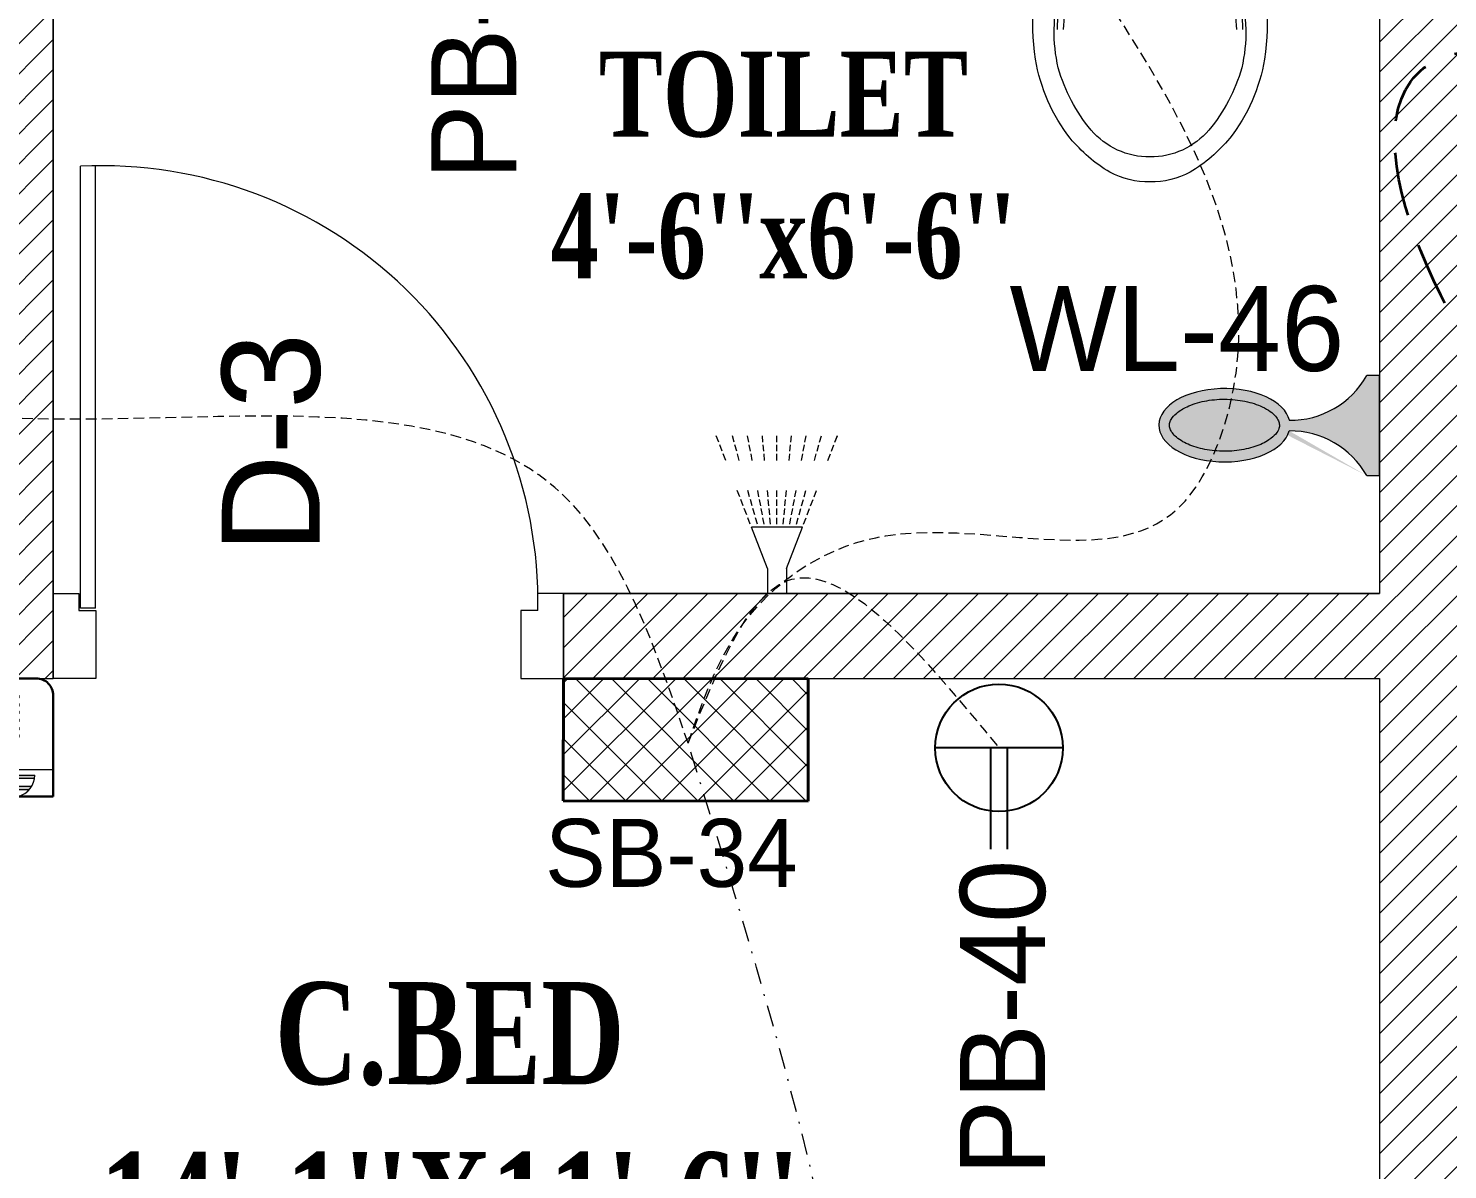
# Model space of a CAD drawing. Header units: inches. Extents: x 109699 to 44449955, y -10987 to 15824140.
# Drawn here: x 196436.2 to 196519.6, y -3343.7 to -3276.5 of the extents above; entities that cross this region are included whole.
import ezdxf

# ---------------------------------------------------------------- set-up
doc = ezdxf.new("R2010")
doc.units = ezdxf.units.IN
doc.header["$LTSCALE"] = 5
doc.header["$MEASUREMENT"] = 0
doc.linetypes.add('DASHDOT', pattern=[1, 0.5, -0.25, 0, -0.25])
doc.linetypes.add('DASHED2', pattern=[0.375, 0.25, -0.125])
doc.layers.get('0').update_dxf_attribs({"color": 123})
for name, color, linetype, lineweight in [('@NORMAL', 7, 'Continuous', 5), ('AC Out', 5, 'DASHED2', 35), ('E-Con-Point', 5, 'DASHED2', 13), ('E-PB-Socket-5A', 203, 'Continuous', 13), ('E-SB-Switch-Board', 106, 'Continuous', 18), ('E-WL-Wall-Light', 232, 'Continuous', 15), ('fixture', 255, 'Continuous', 0), ('ha', 252, 'Continuous', 5), ('SB', 1, 'DASHDOT', 20), ('WALL-1', 8, 'Continuous', 9), ('wll 01', 7, 'Continuous', 9)]:
    doc.layers.add(name, color=color, linetype=linetype, lineweight=lineweight)
doc.layers.add('AC', color=7, linetype='Continuous', lineweight=13, true_color=0xe03800)
doc.layers.add('T', color=8, linetype='Continuous')
doc.styles.get("Standard").update_dxf_attribs({"font": 'times.ttf'})
doc.styles.add('style2', font='ARIALN.TTF', dxfattribs={"width": 0.75, "height": 3})
doc.styles.add('TEXT-3', font='arial.ttf')

# ---------------------------------------------------------------- blocks, each defined once
blk = doc.blocks.new('bgtrfv')
at = {"layer": 'fixture'}
for p, q in [((21441.97229669015, -26164.40491112152), (21441.97229669015, -26138.40491112152)), ((21442.86003956014, -26164.40491112152), (21442.86003956014, -26138.40491112152)), ((21440.36849646348, -26163.54399991067), (21441.86849646348, -26163.54399991067)), ((21441.86849646348, -26163.54399991067), (21441.86849646348, -26164.54399991067)), ((21470.37322828309, -26163.54399991058), (21468.86849646354, -26163.54399991058)), ((21468.86849646354, -26164.54399991055), (21468.86849646354, -26163.54399991058)), ((21442.86003956014, -26164.40491112152), (21441.97229669015, -26164.40491112152)), ((21441.86849646348, -26164.54399991067), (21442.86849646348, -26164.54399991067)), ((21442.86849646348, -26164.54399991067), (21442.86849646348, -26168.54399991067)), ((21467.86849646354, -26164.54399991055), (21467.86849646354, -26168.54399991055)), ((21468.86849646354, -26164.54399991055), (21467.86849646354, -26164.54399991055)), ((21442.86849646348, -26168.54399991067), (21440.36849646348, -26168.54399991058)), ((21467.86849646354, -26168.54399991055), (21470.36849646351, -26168.54399991055))]:
    blk.add_line(p, q, dxfattribs=at)
blk.add_arc((21443.20467689397, -26164.04399991055), 25.66868977762097, 358.8838658305763, 92.75188722137418, dxfattribs=at)
blk = doc.blocks.new('nhjkkl')
at = {"layer": 'fixture'}
for p, q in [((143550.2312347457, 413.9730671772784), (143568.8430790594, 413.9730671772793)), ((143550.9065610597, 406.8304476761043), (143550.9065610476, 413.9730520486739)), ((143552.2954045853, 406.8304476553101), (143552.295404572, 413.9730369089164)), ((143566.7790000358, 406.8304174008415), (143566.7790000629, 413.9730217734107)), ((143568.1677981537, 413.9730520292499), (143568.1677527493, 408.0151220831901)), ((143549.5901182657, 406.7664480220853), (143549.4378542114, 413.1605533693012)), ((143569.6365050042, 413.160553386321), (143569.4842561156, 406.7664480432288)), ((143568.1677527493, 408.0151220831901), (143568.1677981597, 406.4336438885)), ((143548.4963421248, 405.7263631810149), (143548.607251598, 406.5122054251713)), ((143548.607251598, 406.5122054251713), (143549.7157409937, 406.3564144534005)), ((143568.1677981597, 406.4336438885), (143568.1677981659, 406.8304930909451)), ((143550.3819850576, 405.4614186200849), (143548.4963421248, 405.7263631810149)), ((143551.5813878428, 405.9018777620411), (143550.3819850576, 405.4614186200849)), ((143554.79288887, 405.4416192904139), (143553.6842026946, 405.441619307019)), ((143556.26127781, 405.5678778112876), (143554.7929191489, 405.5678777931987)), ((143554.7929191489, 405.5678777931987), (143554.7929191657, 404.0528211996536)), ((143562.8130511395, 405.4416192901674), (143556.2612324133, 405.4415738736677)), ((143556.261277828, 404.0528211778994), (143556.26127781, 405.5678778112876)), ((143562.8130813948, 404.0528211994076), (143562.8130814172, 405.5678777923752)), ((143562.8130814172, 405.5678777923752), (143564.2813946441, 405.5678778099075)), ((143565.3901262533, 405.4416192910601), (143564.2813644056, 405.4416193076988)), ((143564.2813946441, 405.5678778099075), (143564.2813946615, 404.0528211776734)), ((143552.6374877589, 404.0528211924245), (143566.4367957518, 404.0528211854942)), ((143552.6374877788, 402.7586299086117), (143552.6374877589, 404.0528211924245)), ((143565.3901262723, 404.052821200891), (143553.6842329504, 404.0527757819953)), ((143554.7929191657, 404.0528211996536), (143556.261277828, 404.0528211778994)), ((143564.2813946615, 404.0528211776734), (143562.8130813948, 404.0528211994076)), ((143566.4367957518, 404.0528211854942), (143566.4367957728, 402.7586601782943)), ((143553.1271576377, 398.0362349681834), (143553.9518113588, 402.0500473916766)), ((143556.2436128532, 401.8703246815119), (143556.2436128408, 401.076701986922)), ((143562.8306252776, 401.870324702267), (143562.8306253056, 401.0767019672573)), ((143565.1223207889, 402.0500776611082), (143565.9471258924, 398.0362349753721)), ((143556.6404317734, 401.4735209071393), (143555.8468090396, 401.4735208790955)), ((143562.4338063848, 401.4735208998579), (143563.2274290794, 401.4735208880586)), ((143559.3387398673, 398.4577576346321), (143558.9106931205, 398.6640308240756)), ((143560.1635449936, 398.6640308047001), (143559.7355133987, 398.4577576290383))]:
    blk.add_line(p, q, dxfattribs=at)
for centre, radius, start, end in [((143550.2312440123, 413.179452317064), 0.7936148602690781, 90.00066901502818, 181.3645564982883), ((143568.8430925063, 413.179430154478), 0.7936370229151675, 358.63708330143, 90.00097078565905), ((143550.3835517447, 406.7852967886536), 0.7936573326114393, 181.3608597506466, 265.4936567333053), ((143553.6835439005, 406.8302100781168), 2.776982850894335, 179.9950977868233, 198.7247616892986), ((143553.6840397306, 406.830291598628), 1.388635154058973, 179.9935610234081, 226.0579730208608), ((143565.3903243654, 406.8303071959601), 1.388675674785373, 313.9401349780949, 0.004546975725653977), ((143565.3906436726, 406.8305070680519), 2.777154493287228, 341.2709583579591, 359.9997116367785), ((143568.6908150557, 406.7853051890736), 0.7936651105025501, 274.5057515234096, 358.6385485059807), ((143559.3313820936, 520.4146619905953), 114.7747799088793, 265.4974651529274, 270.1027383364831), ((143553.6641671368, 406.8219761162256), 2.755988833818937, 198.6919603846717, 203.1962037287053), ((143553.6842451597, 406.830626965949), 2.777851183980603, 203.1970942653883, 269.9997481717924), ((143553.6842363313, 406.8306462703642), 1.389026963752532, 226.0622858634653, 269.9986125244432), ((143559.7429846886, 520.4144736201536), 114.7745915251009, 269.8972652920607, 274.5025384751385), ((143565.3900826332, 406.8305070130612), 2.777685812513137, 270.0009001508976, 341.2746753299377), ((143565.3900696894, 406.8304403121767), 1.388821022269026, 270.0023335401336, 318.9044295561592), ((143553.4310986414, 402.7586261222484), 0.7936108626023987, 179.9997266385257, 281.154795170795), ((143559.5371957675, 371.7938538244518), 30.76746556976699, 78.84496378673161, 101.1553274581742), ((143565.6431621761, 402.758675070728), 0.7936335968594284, 258.8438563195717, 359.9989248519769), ((143560.6030199971, 393.4904633605145), 6.619506932955108, 122.1868749793399, 164.6422486899968), ((143559.691574243, 394.4271028772321), 5.141188323198548, 104.2497094621876, 150.61330759848), ((143559.5371492295, 394.6434052969737), 5.084142630955329, 90.00008428513468, 118.9405262423073), ((143558.3670353377, 399.1001076362847), 0.3155730422259372, 304.1716716939285, 79.21640439466078), ((143559.5371191747, 394.6434638445119), 5.0840840834616, 61.05930362467164, 89.999745580456), ((143560.7072330775, 399.1001138847403), 0.3155697011984737, 100.7865058950931, 235.831238595057), ((143559.3826715294, 394.427120612819), 5.141172952833982, 29.38656240975397, 75.7501605465209), ((143558.4712257037, 393.4904828698247), 6.619494466593977, 15.35760583437553, 57.81297954471867), ((143559.4569603147, 394.4903639536053), 4.443393787718942, 101.8529499143643, 150.0038868718224), ((143558.9034807952, 398.7448373456175), 0.08112774840026897, 120.2938259573558, 275.1003766384382), ((143559.5371535633, 395.9875161606467), 2.906734715241127, 90.00023231647822, 103.4195897572691), ((143559.5371073564, 395.9877092781937), 2.906541597874001, 76.57996402864104, 89.99932147006473), ((143560.1707573169, 398.7448373461996), 0.08112776809779704, 264.8996260535975, 59.706176732827), ((143559.6173005208, 394.4904147853488), 4.443348715976101, 29.99569182148486, 78.14662877954265), ((143572.2223725796, 393.6842009728691), 19.58487767572048, 167.1608948101009, 187.3028875654185), ((143546.851903473, 393.6842435729975), 19.58487550162758, 352.6969860827403, 12.83897883790706), ((143561.8666311087, 392.9471293959111), 7.765781522712604, 148.9734116776313, 180.0370825543271), ((143561.9397062611, 392.7187179168407), 7.485059714963107, 147.7595450529205, 178.2898013246998), ((143557.1345394465, 392.7186902103006), 7.485068091722362, 1.71040899528419, 32.24066526655368), ((143557.2076145146, 392.9471021420416), 7.765789141801811, 359.9631185417419, 31.02678941811098), ((143563.4260475728, 392.801147338552), 9.524650229934462, 165.1413266773221, 192.8659346269845), ((143555.6481905647, 392.8011472918486), 9.524650235689958, 347.1340656589409, 14.85867360866212), ((143563.0484980828, 392.9327481596404), 10.39841761455111, 189.6220183945854, 217.9117471889267), ((143563.9317907136, 393.5092300994431), 10.19175081845734, 196.1153299050868, 219.5232582581568), ((143555.1424550462, 393.5091935918356), 10.19173337833671, 320.4769270377624, 343.8848553902324), ((143556.0257778566, 392.9327181524561), 10.39840516526215, 322.0884090897869, 350.378137884462), ((143561.7342255453, 392.2455549454055), 8.94320625309545, 219.6122136137997, 239.3816435217801), ((143559.5040281406, 389.9617490593175), 4.519470302409078, 220.5550458037677, 270.4192277752593), ((143559.5701948642, 389.961814163333), 4.519535626071895, 269.580394858351, 319.4445768290443), ((143557.3400579794, 392.2455549029521), 8.94320622922971, 300.6183568637677, 320.3877867722666), ((143559.4418071491, 388.7049738406661), 4.731726761745959, 241.4348748081609, 271.1544712317944), ((143559.6324764107, 388.7049738002104), 4.731726720728004, 268.8455291001113, 298.565125525756)]:
    blk.add_arc(centre, radius, start, end, dxfattribs=at)
blk = doc.blocks.new('bhgy')
at = {"layer": 'fixture'}
for p, q in [((143575.2772015615, 368.1126747355272), (143574.8957682036, 368.2586983371991)), ((143575.2772015615, 368.1126747355272), (143574.9022015615, 368.2562354637309)), ((143575.2772015615, 367.2064695406123), (143574.9022015615, 367.3118651087395)), ((143575.8127015615, 367.9076700157136), (143575.4377015615, 368.0512307438592)), ((143575.8127015615, 367.9076700157136), (143575.4377015615, 368.0512307438592)), ((143576.3482015615, 367.7026652958418), (143575.9732015615, 367.8462260240456)), ((143576.3482015615, 367.7026652958418), (143575.9732015615, 367.8462260240456)), ((143575.8127015615, 367.0559646693407), (143575.4377015615, 367.161360237468)), ((143576.3482015615, 366.9054597980401), (143575.9732015615, 367.0108553661673)), ((143578.4902015615, 366.8826464164711), (143578.1152015615, 367.0262071446457)), ((143578.4902015615, 366.8826464164711), (143578.1152015615, 367.0262071446457)), ((143579.0257015615, 366.6776416966284), (143578.6507015615, 366.821202424803)), ((143579.0257015615, 366.6776416966284), (143578.6507015615, 366.821202424803)), ((143579.5612015615, 366.4726369767857), (143579.1862015615, 366.6161977049603)), ((143579.5612015615, 366.4726369767857), (143579.1862015615, 366.6161977049603)), ((143575.2772015615, 366.3458920605888), (143574.9022015615, 366.4150440963974)), ((143575.8127015615, 366.2471429534605), (143575.4377015615, 366.3162949892401)), ((143576.3482015615, 366.1483938463032), (143575.9732015615, 366.2175458821118)), ((143578.4902015615, 366.3034403129247), (143578.1152015615, 366.408835881052)), ((143578.4902015615, 365.7533974177902), (143578.1152015615, 365.8225494535989)), ((143579.0257015615, 366.1529354416241), (143578.6507015615, 366.2583310097514)), ((143579.0257015615, 365.654648310662), (143578.6507015615, 365.7238003464706)), ((143579.5612015615, 366.0024305703816), (143579.1862015615, 366.1078261385089)), ((143579.5612015615, 365.5558992035337), (143579.1862015615, 365.6250512393424)), ((143580.0967015615, 366.2676322569139), (143579.7217015615, 366.4111929851176)), ((143580.0967015615, 366.2676322569139), (143579.7217015615, 366.4111929851176)), ((143580.0967015615, 365.851925699081), (143579.7217015615, 365.9573212672083)), ((143582.7198980097, 365.2664250417263), (143580.2842015615, 366.2039250417263)), ((143580.2842015615, 366.2039250417263), (143580.2842015615, 363.2039250417263)), ((143582.7119899517, 365.2664250417263), (143580.2842015615, 366.1958518928266)), ((143582.7119899517, 365.2664250417263), (143580.2842015615, 366.1958518928266)), ((143575.2772015615, 365.513992717734), (143574.9022015615, 365.5481090113869)), ((143575.8127015615, 365.4652746504696), (143575.4377015615, 365.4993909440934)), ((143576.3482015615, 365.416556583147), (143575.9732015615, 365.4506728767708)), ((143578.4902015615, 365.2216843139729), (143578.1152015615, 365.2558006075967)), ((143579.0257015615, 365.1729662466794), (143578.6507015615, 365.2070825403032)), ((143579.5612015615, 365.1242481793859), (143579.1862015615, 365.1583644730097)), ((143580.0967015615, 365.4571500964055), (143579.7217015615, 365.5263021322141)), ((143580.0967015615, 365.0755301120923), (143579.7217015615, 365.1096464057161)), ((143582.7119899517, 365.2664250417263), (143584.1813158786, 365.2664250417263)), ((143575.2772015615, 364.6958867461478), (143574.9022015615, 364.6955482104211)), ((143575.8127015615, 364.6963701751781), (143575.4377015615, 364.6960316394513)), ((143575.8127015615, 363.9273381247301), (143575.4377015615, 363.892539042962)), ((143576.3482015615, 364.6968536041793), (143575.9732015615, 364.6965150684525)), ((143576.3482015615, 363.9770312135049), (143575.9732015615, 363.9422321317077)), ((143578.4902015615, 364.6987873203004), (143578.1152015615, 364.6984487845737)), ((143578.4902015615, 364.1758035685168), (143578.1152015615, 364.1410044867487)), ((143579.0257015615, 364.6992707493016), (143578.6507015615, 364.6989322135748)), ((143579.0257015615, 364.2254966572916), (143578.6507015615, 364.1906975755235)), ((143579.5612015615, 364.6997541783319), (143579.1862015615, 364.6994156426051)), ((143579.5612015615, 364.2751897460373), (143579.1862015615, 364.2403906642692)), ((143580.0967015615, 364.7002376073331), (143579.7217015615, 364.6998990716063)), ((143580.0967015615, 364.3248828348121), (143579.7217015615, 364.290083753044)), ((143580.0967015615, 363.943071787199), (143579.7217015615, 363.8732194221345)), ((143582.7198980097, 364.1414250417263), (143580.2842015615, 363.2039250417263)), ((143582.7198980097, 364.1414250417263), (143584.1813158786, 364.1414250417263)), ((143575.2772015615, 363.8776450359553), (143574.9022015615, 363.8428459541872)), ((143575.8127015615, 363.1450783686421), (143575.4377015615, 363.0752260035777)), ((143576.3482015615, 363.2448275459872), (143575.9732015615, 363.1749751808936)), ((143578.4902015615, 363.643824255251), (143578.1152015615, 363.5739718901866)), ((143578.4902015615, 363.0933170135656), (143578.1152015615, 362.9871905193838)), ((143579.0257015615, 363.743573432567), (143578.6507015615, 363.6737210675026)), ((143579.0257015615, 363.2448656472668), (143578.6507015615, 363.138739153085)), ((143579.5612015615, 363.843322609883), (143579.1862015615, 363.7734702448186)), ((143579.5612015615, 363.3964142809971), (143579.1862015615, 363.2902877868153)), ((143580.0967015615, 363.5479629147273), (143579.7217015615, 363.4418364205164)), ((143580.0967015615, 363.1317562580632), (143579.7217015615, 362.9874186907662)), ((143575.2772015615, 363.0453291913261), (143574.9022015615, 362.9754768262617)), ((143575.8127015615, 362.3355738449725), (143575.4377015615, 362.2294473507616)), ((143576.3482015615, 362.4871224787028), (143575.9732015615, 362.3809959844918)), ((143578.4902015615, 362.5134141197602), (143578.1152015615, 362.3690765524632)), ((143579.0257015615, 362.7195281658612), (143578.6507015615, 362.5751905985642)), ((143579.5612015615, 362.9256422119913), (143579.1862015615, 362.7813046446943)), ((143575.2772015615, 362.1840252112713), (143574.9022015615, 362.0778987170604)), ((143575.8127015615, 361.4828438892844), (143575.4377015615, 361.3385063219873)), ((143576.3482015615, 361.6889579353854), (143575.9732015615, 361.5446203680883)), ((143575.2772015615, 361.2767298431543), (143574.9022015615, 361.1323922758572))]:
    blk.add_line(p, q, dxfattribs=at)
blk = doc.blocks.new('A$C4DCB0E22')
h = blk.add_hatch()
h.set_pattern_fill('ANSI37', color=256, scale=15, angle=90.05046403147966, style=0)
h.set_pattern_definition([(135.0504640314797, (0, 0), (-1.324656962164393, -1.326992438783809), []), (225.0504640314796, (0, 0), (1.326992438783809, -1.324656962164393), [])])
h.paths.add_polyline_path([(0.0158499618895469, -4.176303718850249e-06), (-3.779117417224143e-06, 17.9999888419976), (8.999992730033242, 18.00791571250107), (9.015846471040199, 0.007922694199763214)])
at = {"lineweight": 40}
for p, q in [((-3.779117417224143e-06, 17.9999888419976), (8.999992730033242, 18.00791571250107)), ((0.0158499618895469, -4.176303718850249e-06), (-3.779117417224143e-06, 17.9999888419976)), ((9.015846471040199, 0.007922694199763214), (8.999992730033242, 18.00791571250107)), ((0.0158499618895469, -4.176303718850249e-06), (9.015846471040199, 0.007922694199763214))]:
    blk.add_line(p, q, dxfattribs=at)
blk = doc.blocks.new('A$C0EEE0DA8')
at = {"lineweight": 25}
for p, q in [((9.859886922386067, 11.01563311866266), (9.859886922386067, 3.514223118661903)), ((9.859886922386067, 7.754928118662065), (15.8195753665932, 7.754928118662065)), ((9.859886922386067, 6.774928118662501), (15.8195753665932, 6.774928118662501))]:
    blk.add_line(p, q, dxfattribs=at)
blk.add_circle((9.85988692238243, 7.264928118662283), 3.750704999999999, dxfattribs=at)
blk = doc.blocks.new('E-W-LIGHT')
at = {"linetype": 'ByBlock', "ltscale": 0.5}
h = blk.add_hatch(color=256, dxfattribs=at)
h.dxf.hatch_style = 1
h.set_gradient(color1=(255, 255, 255), color2=(255, 255, 0), name='CYLINDER')
edge = h.paths.add_edge_path()
edge.add_spline(control_points=[(-96.71110423948552, 1.235367220396483), (-96.8976251288622, 1.235367220396483), (-97.08530367817384, 1.204590695443009), (-97.49532330615068, 1.060408411101338), (-97.71769888777162, 0.9452617532663472), (-98.18859363857634, 0.6007580769133996), (-98.4360601757027, 0.3712016227401077), (-98.9274233233457, -0.2076466389563343), (-99.17095937526851, -0.5565722783421756), (-99.79256403547286, -1.649000525487912), (-100.1403411294208, -2.496475964584042), (-100.6655547252501, -4.389078901701514), (-100.8435119435345, -5.433326140728264), (-100.996858843053, -7.577941591604359), (-100.9723680002039, -8.677864733885961), (-100.7253955626443, -10.7881619923927), (-100.5027117058065, -11.79805679996582), (-99.90205506231798, -13.59089832466863), (-99.52349327352754, -14.37265162368595), (-98.79708591162027, -15.46144462183512), (-98.46289770719719, -15.83531695936959), (-97.82402795464219, -16.37320808014224), (-97.52292902289115, -16.53708124557815), (-97.0332651008719, -16.69867335386745), (-96.83300356165012, -16.72444707740215), (-96.42760539585558, -16.70413243760904), (-96.21918910161975, -16.65733367471884), (-95.75858057275782, -16.45705756399432), (-95.50712660475898, -16.30138572900886), (-94.98330090317799, -15.85001415615693), (-94.71221849052682, -15.55449414506236), (-94.18744122004225, -14.82684639582039), (-93.93399672563008, -14.39521060388152), (-93.32240182252819, -13.09860869282319), (-93.0057716383552, -12.13470487732181), (-92.57508722519842, -10.03980369670334), (-92.46055768618565, -8.90959698224412), (-92.45565766659526, -6.646794607945969), (-92.56528275998282, -5.514732191470296), (-92.98715107886524, -3.412587944823316), (-93.29985699109132, -2.443281268231641), (-93.99092435031811, -0.9549615958549695), (-94.34810290115182, -0.3877643056552464), (-95.07582621573985, 0.4836147841888085), (-95.44374809115733, 0.7854262440646148), (-96.01798165069457, 1.105607693885873), (-96.24029005175481, 1.180327462172805), (-96.53763867025813, 1.228459302029147), (-96.62438560181026, 1.235367220396483), (-96.71110423948552, 1.235367220396483)], knot_values=[0, 0, 0, 0, 0.194197829587449, 0.194197829587449, 0.388395659174898, 0.388395659174898, 0.582593488762347, 0.582593488762347, 0.776791318349796, 0.776791318349796, 1.110216687407361, 1.110216687407361, 1.443642056464925, 1.443642056464925, 1.77706742552249, 1.77706742552249, 2.110492794580054, 2.110492794580054, 2.443918163637619, 2.443918163637619, 2.701496175378678, 2.701496175378678, 2.959074187119738, 2.959074187119738, 3.169612053741, 3.169612053741, 3.380149920362263, 3.380149920362263, 3.590687786983526, 3.590687786983526, 3.801225653604789, 3.801225653604789, 4.011763520226051, 4.011763520226051, 4.360140390670959, 4.360140390670959, 4.708517261115867, 4.708517261115867, 5.056894131560775, 5.056894131560775, 5.405271002005684, 5.405271002005684, 5.69307956715584, 5.69307956715584, 5.980888132305996, 5.980888132305996, 6.192897451070847, 6.192897451070847, 6.283185307179586, 6.283185307179586, 6.283185307179586, 6.283185307179586], degree=3, periodic=0)
at = {"layer": 'E-WL-Wall-Light', "linetype": 'ByBlock', "ltscale": 0.5}
h = blk.add_hatch(color=256, dxfattribs=at)
h.dxf.hatch_style = 1
edge = h.paths.add_edge_path()
edge.add_ellipse((-96.71110423948552, -7.740473765769313), major_axis=(0, 10.71660606041263), ratio=0.559300439547623, start_angle=187.7376784571124, end_angle=531.0374031504149)
edge.add_arc((-112.001170541625, -18.46997501720373), 14.35701343791298, -60.53601194170483, 0.5736542653427819, ccw=False)
edge.add_line((-104.9392941575301, -30.97012448799713), (-104.939294157532, -33.06572841662167))
edge.add_line((-104.939294157532, -33.06572841662167), (-88.60969415754215, -33.06572841666017))
edge.add_line((-88.60969415754215, -33.06572841666017), (-88.60969415754002, -30.97012448799946))
edge.add_arc((-81.54781777344922, -18.46997501720374), 14.35701343791298, 179.559619270027, 240.5360119417236, ccw=False)
edge = h.paths.add_edge_path(flags=16)
edge.add_spline(control_points=[(-96.71110423948552, 1.235367220396483), (-96.8976251288622, 1.235367220396483), (-97.08530367817384, 1.204590695443009), (-97.49532330615068, 1.060408411101338), (-97.71769888777162, 0.9452617532663472), (-98.18859363857634, 0.6007580769133996), (-98.4360601757027, 0.3712016227401077), (-98.9274233233457, -0.2076466389563343), (-99.17095937526851, -0.5565722783421756), (-99.79256403547286, -1.649000525487912), (-100.1403411294208, -2.496475964584042), (-100.6655547252501, -4.389078901701514), (-100.8435119435345, -5.433326140728264), (-100.996858843053, -7.577941591604359), (-100.9723680002039, -8.677864733885961), (-100.7253955626443, -10.7881619923927), (-100.5027117058065, -11.79805679996582), (-99.90205506231798, -13.59089832466863), (-99.52349327352754, -14.37265162368595), (-98.79708591162027, -15.46144462183512), (-98.46289770719719, -15.83531695936959), (-97.82402795464219, -16.37320808014224), (-97.52292902289115, -16.53708124557815), (-97.0332651008719, -16.69867335386745), (-96.83300356165012, -16.72444707740215), (-96.42760539585558, -16.70413243760904), (-96.21918910161975, -16.65733367471884), (-95.75858057275782, -16.45705756399432), (-95.50712660475898, -16.30138572900886), (-94.98330090317799, -15.85001415615693), (-94.71221849052682, -15.55449414506236), (-94.18744122004225, -14.82684639582039), (-93.93399672563008, -14.39521060388152), (-93.32240182252819, -13.09860869282319), (-93.0057716383552, -12.13470487732181), (-92.57508722519842, -10.03980369670334), (-92.46055768618565, -8.90959698224412), (-92.45565766659526, -6.646794607945969), (-92.56528275998282, -5.514732191470296), (-92.98715107886524, -3.412587944823316), (-93.29985699109132, -2.443281268231641), (-93.99092435031811, -0.9549615958549695), (-94.34810290115182, -0.3877643056552464), (-95.07582621573985, 0.4836147841888085), (-95.44374809115733, 0.7854262440646148), (-96.01798165069457, 1.105607693885873), (-96.24029005175481, 1.180327462172805), (-96.53763867025813, 1.228459302029147), (-96.62438560181026, 1.235367220396483), (-96.71110423948552, 1.235367220396483)], knot_values=[0, 0, 0, 0, 0.194197829587449, 0.194197829587449, 0.388395659174898, 0.388395659174898, 0.582593488762347, 0.582593488762347, 0.776791318349796, 0.776791318349796, 1.110216687407361, 1.110216687407361, 1.443642056464925, 1.443642056464925, 1.77706742552249, 1.77706742552249, 2.110492794580054, 2.110492794580054, 2.443918163637619, 2.443918163637619, 2.701496175378678, 2.701496175378678, 2.959074187119738, 2.959074187119738, 3.169612053741, 3.169612053741, 3.380149920362263, 3.380149920362263, 3.590687786983526, 3.590687786983526, 3.801225653604789, 3.801225653604789, 4.011763520226051, 4.011763520226051, 4.360140390670959, 4.360140390670959, 4.708517261115867, 4.708517261115867, 5.056894131560775, 5.056894131560775, 5.405271002005684, 5.405271002005684, 5.69307956715584, 5.69307956715584, 5.980888132305996, 5.980888132305996, 6.192897451070847, 6.192897451070847, 6.283185307179586, 6.283185307179586, 6.283185307179586, 6.283185307179586], degree=3, periodic=0)
for p, q in [((-104.9392941575301, -30.97012448799713), (-104.939294157532, -33.06572841662167)), ((-88.60969415754215, -33.06572841666017), (-88.60969415754002, -30.97012448803655)), ((-104.939294157532, -33.06572841662167), (-88.60969415754215, -33.06572841666017))]:
    blk.add_line(p, q)
at = {"linetype": 'ByBlock', "ltscale": 0.5}
for centre, start, end in [((-112.001170541625, -18.46997501720374), 299.4639880582952, 0.5736542653427851), ((-81.54781777344922, -18.46997501720374), 179.4263457346572, 240.5360119417045)]:
    blk.add_arc(centre, 14.35701343791298, start, end, dxfattribs=at)
blk.add_ellipse((-96.71110423948552, -7.740473765769313), major_axis=(0, 10.71660606041263), ratio=0.559300439547623, start_param=3.276640619127039, end_param=9.268351136215248, dxfattribs=at)
blk.add_open_spline([(-96.71110423948552, 1.235367220396483), (-96.8976251288622, 1.235367220396483), (-97.08530367817384, 1.204590695443009), (-97.49532330615068, 1.060408411101338), (-97.71769888777162, 0.9452617532663472), (-98.18859363857634, 0.6007580769133996), (-98.4360601757027, 0.3712016227401077), (-98.9274233233457, -0.2076466389563343), (-99.17095937526851, -0.5565722783421756), (-99.79256403547286, -1.649000525487912), (-100.1403411294208, -2.496475964584042), (-100.6655547252501, -4.389078901701514), (-100.8435119435345, -5.433326140728264), (-100.996858843053, -7.577941591604359), (-100.9723680002039, -8.677864733885961), (-100.7253955626443, -10.7881619923927), (-100.5027117058065, -11.79805679996582), (-99.90205506231798, -13.59089832466863), (-99.52349327352754, -14.37265162368595), (-98.79708591162027, -15.46144462183512), (-98.46289770719719, -15.83531695936959), (-97.82402795464219, -16.37320808014224), (-97.52292902289115, -16.53708124557815), (-97.0332651008719, -16.69867335386745), (-96.83300356165012, -16.72444707740215), (-96.42760539585558, -16.70413243760904), (-96.21918910161975, -16.65733367471884), (-95.75858057275782, -16.45705756399432), (-95.50712660475898, -16.30138572900886), (-94.98330090317799, -15.85001415615693), (-94.71221849052682, -15.55449414506236), (-94.18744122004225, -14.82684639582039), (-93.93399672563008, -14.39521060388152), (-93.32240182252819, -13.09860869282319), (-93.0057716383552, -12.13470487732181), (-92.57508722519842, -10.03980369670334), (-92.46055768618565, -8.90959698224412), (-92.45565766659526, -6.646794607945969), (-92.56528275998282, -5.514732191470296), (-92.98715107886524, -3.412587944823316), (-93.29985699109132, -2.443281268231641), (-93.99092435031811, -0.9549615958549695), (-94.34810290115182, -0.3877643056552464), (-95.07582621573985, 0.4836147841888085), (-95.44374809115733, 0.7854262440646148), (-96.01798165069457, 1.105607693885873), (-96.24029005175481, 1.180327462172805), (-96.53763867025813, 1.228459302029147), (-96.62438560181026, 1.235367220396483), (-96.71110423948552, 1.235367220396483)], degree=3, knots=[0, 0, 0, 0, 0.194197829587449, 0.194197829587449, 0.388395659174898, 0.388395659174898, 0.582593488762347, 0.582593488762347, 0.776791318349796, 0.776791318349796, 1.110216687407361, 1.110216687407361, 1.443642056464925, 1.443642056464925, 1.77706742552249, 1.77706742552249, 2.110492794580054, 2.110492794580054, 2.443918163637619, 2.443918163637619, 2.701496175378678, 2.701496175378678, 2.959074187119738, 2.959074187119738, 3.169612053741, 3.169612053741, 3.380149920362263, 3.380149920362263, 3.590687786983526, 3.590687786983526, 3.801225653604789, 3.801225653604789, 4.011763520226051, 4.011763520226051, 4.360140390670959, 4.360140390670959, 4.708517261115867, 4.708517261115867, 5.056894131560775, 5.056894131560775, 5.405271002005684, 5.405271002005684, 5.69307956715584, 5.69307956715584, 5.980888132305996, 5.980888132305996, 6.192897451070847, 6.192897451070847, 6.283185307179586, 6.283185307179586, 6.283185307179586, 6.283185307179586], dxfattribs=at)
blk = doc.blocks.new('Accc')
at = {"layer": 'AC', "ltscale": 0.1}
for color, points in [(7, [(9671.335332965478, -30252.01151634345), (9671.335332965478, -30252.69746544177), (9675.585427182552, -30252.69746544177), (9675.585427182552, -30252.01151634345)]), (3, [(9672.391053026658, -30253.03669526358, 1), (9672.05733233958, -30253.03669526358, 1)]), (3, [(9673.215177953942, -30253.03669526358, 1), (9672.881457266863, -30253.03669526358, 1)]), (3, [(9673.705582194147, -30253.03669526358, 1), (9674.039302881225, -30253.03669526358, 1)]), (256, [(9674.863427808508, -30253.03669526358, 1), (9674.52970712143, -30253.03669526358, 1)])]:
    blk.add_hatch(color=color, dxfattribs=at).paths.add_polyline_path(points)
h = blk.add_hatch(color=256, dxfattribs=at)
h.paths.add_polyline_path([(9687.764611333652, -30254.00218428893, 0.0358762004963386), (9687.777931683522, -30253.8179622849), (9659.142828464566, -30253.81796228478, 0.03587620054182095), (9659.156148814453, -30254.00218428904)])
h.paths.add_polyline_path([(9687.462264721102, -30254.66234522813, 0.044207387106407), (9687.595653844537, -30254.47812322411), (9659.32510630362, -30254.47812322422, 0.04420738711007578), (9659.458495427089, -30254.66234522825)])
for p, q in [((9670.071420022403, -30249.07728959923), (9660.19523212756, -30249.07728959923)), ((9686.725528020528, -30249.07728959911), (9676.849340125686, -30249.07728959923)), ((9670.005216952472, -30249.33918150153), (9660.19523212756, -30249.33918150188)), ((9669.965624599194, -30249.55972205137), (9660.19523212756, -30249.55972205137)), ((9669.937068068422, -30249.82161395391), (9660.19523212756, -30249.82161395391)), ((9669.928834206657, -30250.00081642938), (9660.19523212756, -30250.0008164295)), ((9686.725534524187, -30249.33918150165), (9676.915543195617, -30249.33918150153)), ((9686.725528020528, -30249.55972205137), (9676.955135548895, -30249.55972205137)), ((9686.725528020528, -30249.8216139538), (9676.983692079666, -30249.82161395391)), ((9686.725528020528, -30250.00081642962), (9676.991925941431, -30250.0008164295)), ((9669.933172994526, -30250.26270833204), (9660.19523212756, -30250.26270833216)), ((9669.95054465736, -30250.47093908559), (9660.19523212756, -30250.4709390857)), ((9669.990210685297, -30250.73283098836), (9660.19523212756, -30250.73283098824)), ((9670.039484464505, -30250.95337153773), (9660.19523212756, -30250.95337153785)), ((9686.725528020528, -30250.95337153797), (9676.881275683583, -30250.95337153785)), ((9686.725528020528, -30250.73283098813), (9676.930549462792, -30250.73283098824)), ((9686.725528020528, -30250.4709390857), (9676.970215490728, -30250.47093908559)), ((9686.725528020528, -30250.26270833227), (9676.987587153562, -30250.26270833204)), ((9670.117781174951, -30251.21526344051), (9660.19523212756, -30251.21526344051)), ((9670.184473291447, -30251.39446591609), (9660.19523212756, -30251.39446591609)), ((9670.302696146595, -30251.65635781852), (9660.19523212756, -30251.65635781863)), ((9686.725534524187, -30251.65635781852), (9676.618064001552, -30251.65635781852)), ((9686.725528020528, -30251.39446591598), (9676.736286856642, -30251.39446591609)), ((9686.725528020528, -30251.21526344039), (9676.802978973137, -30251.21526344039)), ((9688.859868811094, -30253.51268731535), (9658.060891336994, -30253.51268731535)), ((9659.142828464566, -30253.81796228478), (9687.777931683522, -30253.8179622849)), ((9659.156148814422, -30254.00218428904), (9687.764611333667, -30254.00218428893)), ((9659.325106303615, -30254.47812322422), (9687.59565384459, -30254.47812322411)), ((9659.45849542704, -30254.66234522825), (9687.462264721107, -30254.66234522813))]:
    blk.add_line(p, q, dxfattribs=at)
at = {"layer": 'AC', "color": 1, "lineweight": 30, "ltscale": 0.4}
blk.add_lwpolyline([(9688.859868811094, -30255.07042835746), (9688.859868811152, -30249.13506539119, 0.4142135623765278), (9687.859868811152, -30248.13506539119), (9659.060891336994, -30248.13506539143, 0.4142135623707271), (9658.060891336994, -30249.13506539143), (9658.060891336994, -30255.07042835746)], format="xyb", close=True, dxfattribs=at)
at = {"layer": 'AC', "color": 7, "ltscale": 0.1}
blk.add_lwpolyline([(9671.335332965478, -30252.01151634345), (9675.585427182552, -30252.01151634345), (9675.585427182552, -30252.69746544177), (9671.335332965478, -30252.69746544177)], close=True, dxfattribs=at)
at = {"layer": 'AC', "ltscale": 0.1}
for centre in [(9672.22419268312, -30253.03669526358), (9673.048317610403, -30253.03669526358), (9673.872442537686, -30253.03669526358), (9674.69656746497, -30253.03669526358)]:
    blk.add_circle(centre, 0.166860343539156, dxfattribs=at)
for centre, radius, start, end in [((9660.19523212756, -30249.20823555056), 0.1309459512704052, 90, 270), ((9673.460380074044, -30250.07329086738), 3.532289449882228, 163.6221570349564, 206.6263478391957), ((9673.460380074044, -30250.07329086738), 3.532289449882228, 333.3736521608043, 16.37784296504358), ((9686.725528020528, -30249.20823555056), 0.1309459512704052, 270, 90), ((9660.19523212756, -30249.69066800259), 0.1309459512704052, 90, 270), ((9660.19523212756, -30250.13176238083), 0.1309459512704052, 90, 270), ((9686.725528020528, -30249.69066800259), 0.1309459512704052, 270, 90), ((9686.725528020528, -30250.13176238083), 0.1309459512704052, 270, 90), ((9660.19523212756, -30250.60188503691), 0.1309459512704052, 90, 270), ((9660.19523212756, -30251.08431748918), 0.1309459512704052, 90, 270), ((9686.725528020528, -30250.60188503691), 0.1309459512704052, 270, 90), ((9686.725528020528, -30251.08431748918), 0.1309459512704052, 270, 90), ((9660.19523212756, -30251.52541186742), 0.1309459512704052, 90, 270), ((9686.725528020528, -30251.52541186742), 0.1309459512704052, 270, 90), ((9660.431570416666, -30253.81737112615), 1.28874208768451, 180.0262821352903, 256.4853796848626), ((9686.489189731423, -30253.81737112615), 1.28874208768451, 283.5146203118946, 359.9737178647097)]:
    blk.add_arc(centre, radius, start, end, dxfattribs=at)
at = {"layer": 'AC', "color": 7}
blk.add_text('AC', height=3.113507548450464, dxfattribs=at).set_placement((9670.42238383909, -30251.62631462747))

msp = doc.modelspace()

# ---------------------------------------------------------------- hatches: boundary and pattern name
at = {"layer": 'ha'}
h = msp.add_hatch(dxfattribs=at)
h.set_pattern_fill('ANSI31', scale=10, angle=-7.63333123551244e-14, style=0)
h.set_pattern_definition([(44.99999999999989, (142356.2319982718, 2531118.532197352), (-0.8838834764831833, 0.8838834764831855), [])])
h.paths.add_polyline_path([(196550.6306810349, -3245.085296884672), (196550.6306810349, -3240.085296884206), (196545.6306810349, -3240.085296884206), (196545.6306810349, -3240.085296883741), (196515.6306810349, -3240.085296884672), (196515.6306810349, -3250.578646185835), (196493.6306443762, -3250.57864618537), (196493.6310590072, -3250.578646185806), (196488.6310590072, -3250.578646185806), (196488.6307271348, -3255.578646185835), (196515.6306810349, -3255.578646185835), (196515.6306810349, -3309.792124718455), (196467.6353395369, -3309.792124718455), (196467.6306077173, -3314.792124718455), (196515.630681035, -3314.792124718455), (196515.6333115906, -3489.007518244003), (196521.630681035, -3489.007518244003), (196521.630681035, -3484.007792632588), (196520.630681035, -3484.007792632588), (196520.630681035, -3310.085296884672), (196574.6306810347, -3310.085296884672), (196574.6259492151, -3305.085296884672), (196520.630681035, -3305.085296884672), (196520.6306810349, -3245.085296884672)])
h = msp.add_hatch(dxfattribs=at)
h.set_pattern_fill('ANSI31', scale=10, angle=-7.63333123551244e-14, style=0)
h.set_pattern_definition([(44.99999999999989, (142732.3835256985, 2531118.532197352), (-0.8838834764831833, 0.8838834764831855), [])])
h.paths.add_polyline_path([(196437.6306077175, -3314.800765786813), (196432.6305344, -3314.792124718455), (196432.6306077175, -3250.578646185835), (196459.6306443762, -3250.578646184904), (196459.6306443762, -3250.578646185806), (196464.6306443762, -3250.578646185806), (196464.6306443762, -3255.578646185835), (196437.6306952322, -3255.578646185835)])

# ---------------------------------------------------------------- linework, layer by layer
at = {"layer": '@NORMAL'}
for p, q in [((196437.6306077175, -3255.578646185835, 0.4632159037143317), (196437.6306077175, -3309.792124718455, 0.4632159037143353)), ((196437.6306077175, -3309.792124718455, 0.7240695388811282), (196437.6306077175, -3314.792124718455, 0.6240695388811268)), ((196437.6306077175, -3309.792124718455, 0.7240695388811282), (196437.6306077175, -3314.792124718455, 0.7240695388811282))]:
    msp.add_line(p, q, dxfattribs=at)
at = {"layer": '@NORMAL', "color": 7}
msp.add_line((196432.6305344, -3314.792124718455, 0.1918433033319715), (196437.6306077175, -3314.800765786813, 0.6238967175150094), dxfattribs=at)
at = {"layer": 'AC Out', "ltscale": 3}
msp.add_spline([(196556.4078256201, -3313.566223559079, 0.263215849959245), (196525.30078125, -3301.37890625), (196519.3046875, -3278.27734375, 0.263215849959251), (196523.4994184324, -3277.579904999358, 0.2632158499592492)], degree=3, dxfattribs=at)
at = {"layer": 'E-Con-Point', "ltscale": 0.5}
for points in [[(196474.964240026, -3318.599289405527), (196478.1502377458, -3311.655103910142, 0.3158496475305217), (196486.004617173, -3306.509550724648, 0.1192152893036421), (196503.7269975962, -3304.833058177584), (196506.5109505496, -3299.89340442412, 0.263215849959245), (196497.8813765399, -3272.115887481978, 16.63151986974967), (196487.9393506705, -3258.492429231821), (196476.0180595112, -3252.61810035488, 0.263215849959245), (196470.7180619531, -3257.761776449453), (196462.0942508705, -3259.569886386503, -0.0572993309429691), (196447.0692344643, -3257.915799455372, 16.65979575710053)], [(196474.964240026, -3318.599289405527), (196467.5872537901, -3303.968667916914), (196424.1241363912, -3297.378675543066), (196407.9407963188, -3282.469229963679, 0.2650851247153334)], [(196474.964240026, -3318.599289405527), (196480.757457695, -3309.057461755277, 0.493916306060374), (196493.24818023, -3318.875981958189, 0.766756451675203)]]:
    msp.add_spline(points, degree=3, dxfattribs=at)
at = {"layer": 'ha'}
for p, q in [((196515.6306810349, -3255.578646185835, 0.2632158499592485), (196515.6306810349, -3309.792124718455, 0.2632158499592521)), ((196467.6306077175, -3309.792124718455, 0.5035406017159509), (196515.6306810349, -3309.792124718455, 0.4683480842504331)), ((196467.6306077175, -3314.792124718455, 0.7240695388811282), (196467.6306077175, -3309.792124718455, 0.7240695388811282)), ((196467.6306077175, -3314.792124718455, 0.5035406017159509), (196515.6306810349, -3314.792124718455, 0.4683480842504331)), ((196515.6306810349, -3314.792124718455, 0.2632158499592556), (196515.6306810349, -3488.007518244003, 0.2632158499592734))]:
    msp.add_line(p, q, dxfattribs=at)
at = {"layer": 'SB', "ltscale": 0.5}
for points in [[(196556.4078256201, -3313.566223559079, 0.263215849959245), (196534.277410602, -3482.620924584935), (196431.753867945, -3627.978368512984), (196408.0661569314, -3719.028374020028), (196331.5675651239, -3723.048388819456, 0.8619938400189693)], [(196468.6058940105, -3480.943871694184), (196476.315619032, -3451.207812174314), (196484.3402119578, -3354.017521382037), (196474.964240026, -3318.599289405527)], [(196401.7071141321, -3321.792124718188, 0.2914917373062913), (196408.5245592138, -3361.162723657766), (196474.2919545005, -3424.820577906958), (196494.2168857518, -3525.167006849229, 0.0857903163960998), (196415.9985588041, -3680.13436856421), (196394.6247013907, -3724.121067019503), (196311.2437089975, -3722.321839887185, 0.7196086545801741)]]:
    msp.add_spline(points, degree=3, dxfattribs=at)
at = {"layer": 'WALL-1'}
for points, elevation in [([(196488.6306443762, -3250.578646185835), (196488.6307271348, -3255.578646185835), (196515.6306810349, -3255.578646185835), (196515.6306810349, -3309.792124718455), (196467.6353395369, -3309.792124718455), (196467.6306077173, -3314.792124718455), (196515.630681035, -3314.792124718455), (196515.6333115906, -3489.007518244003), (196521.630681035, -3489.007518244003), (196521.630681035, -3484.007792632588), (196520.630681035, -3484.007792632588), (196520.630681035, -3310.085296884672), (196574.6306810347, -3310.085296884672), (196574.6259492151, -3305.085296884672), (196520.630681035, -3305.085296884672), (196520.6306810349, -3245.085296884672), (196550.6306810349, -3245.085296884672)], 0.263215849959245), ([(196459.6306443762, -3250.578646185835), (196432.6306077175, -3250.578646185835), (196432.6305344, -3314.792124718455), (196437.6306077175, -3314.800765786813), (196437.6306952322, -3255.578646185835), (196464.6306443762, -3255.578646185835)], 0.2914917373101034)]:
    msp.add_lwpolyline(points, dxfattribs=dict(at, elevation=elevation))

# ---------------------------------------------------------------- block references
at = {"layer": '@NORMAL', "xscale": -1}
msp.add_blockref('nhjkkl', (340061.6678609874, -3669.55171336344, 16.63151986974967), dxfattribs=at)
at = {"layer": '@NORMAL'}
msp.add_blockref('bgtrfv', (174997.2621112538, 22853.7518751924, 0.5035406017159509), dxfattribs=at)
at = {"layer": '@NORMAL', "rotation": 270}
msp.add_blockref('bhgy', (196115.4910326533, 140274.3891911599, 0.493916306060374), dxfattribs=at)
at = {"layer": 'AC'}
msp.add_blockref('Accc', (186748.770743784, 26933.34294067302, 0.2914917373200296), dxfattribs=at)
at = {"layer": 'E-PB-Socket-5A', "rotation": 270}
msp.add_blockref('A$C0EEE0DA8', (196485.9832521113, -3309.016095035807, 0.766756451675203), dxfattribs=at)
at = {"layer": 'E-SB-Switch-Board', "xscale": -0.8002315484918654, "yscale": 0.8002315484918654, "zscale": 0.8002315484918654, "rotation": 90}
msp.add_blockref('A$C4DCB0E22', (196482.0347666613, -3314.792127742324, 0.5035406017159509), dxfattribs=at)
at = {"layer": 'E-WL-Wall-Light', "xscale": 0.3601041968213394, "yscale": 0.3601041968213394, "zscale": 0.3601041968213394, "rotation": 90}
msp.add_blockref('E-W-LIGHT', (196503.7235734611, -3265.067329908255, 0.263215849959245), dxfattribs=at)

# ---------------------------------------------------------------- texts
at = {"layer": 'E-PB-Socket-5A', "char_height": 5, "width": 24.08470202641911}
for s, insert, attachment_point, rotation in [('{\\fCentury Gothic|b0|i0|c0|p34;PB-41}', (196464.8587981295, -3266.888167775197, 0.9512859128761675), 9, 90.00000000000011), ('{\\fCentury Gothic|b0|i0|c0|p34;PB-40}', (196490.9561297895, -3325.454529298491, 0.8230100255250661), 3, 89.9999999999999)]:
    msp.add_mtext(s, dxfattribs=dict(at, insert=insert, attachment_point=attachment_point, rotation=rotation))
at = {"layer": 'E-SB-Switch-Board', "insert": (196481.418872088, -3323.051884285048, 0.06583134668822888), "char_height": 4, "width": 14.72456830652664, "attachment_point": 3}
msp.add_mtext('{\\fCentury Gothic|b0|i0|c0|p34;SB-34}', dxfattribs=at)
at = {"layer": 'E-WL-Wall-Light', "insert": (196513.561697009, -3296.769886613241, -15.24339530789088), "char_height": 5, "width": 24.08470202641911, "attachment_point": 9}
msp.add_mtext('{\\fCentury Gothic|b0|i0|c0|p34;WL-46}', dxfattribs=at)
at = {"layer": 'T', "width": 44.92537410357909, "attachment_point": 8, "style": 'style2'}
for s, insert, char_height in [("{\\fRomantic|b1|i0|c2|p2;TOILET\\P4'-6''x6'-6''}", (196480.5697371844, -3291.320966257741, 0.0857903163960998), 5), ("{\\fRomantic|b1|i0|c2|p2;C.BED\\P14'-1''X11'-6''}", (196460.9489319948, -3348.749320145258, -17.21073449871824), 6)]:
    msp.add_mtext(s, dxfattribs=dict(at, insert=insert, char_height=char_height))
at = {"layer": 'wll 01', "lineweight": 30, "insert": (196453.3830158308, -3307.42269019273, 187.550410601716), "char_height": 4.8, "width": 80.40303804183776, "attachment_point": 7, "rotation": 90.0000000001409, "style": 'TEXT-3'}
msp.add_mtext('{\\H1.2x;D-3}', dxfattribs=at)

doc.saveas('drawing.dxf')
